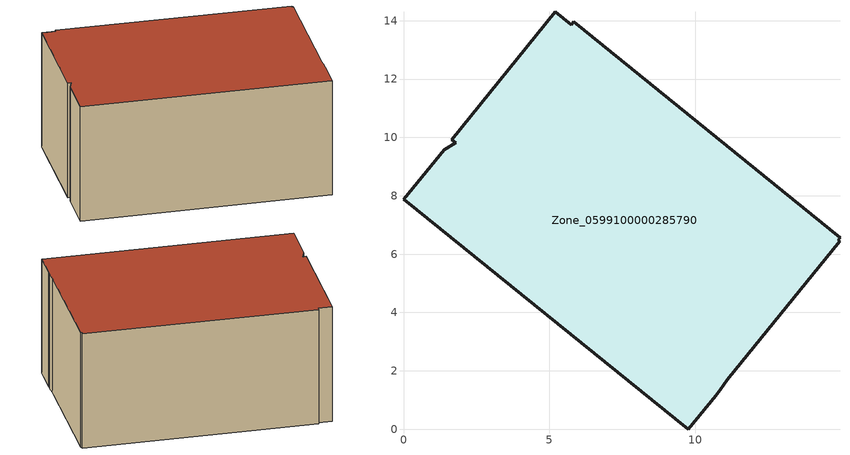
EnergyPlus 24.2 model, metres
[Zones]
Zone_0599100000285790
 floor ground (C_G): 5.21,14.3 5.75,13.86 5.83,13.97 14.96,6.57 14.9,6.49 14.95,6.45 11.09,1.69 10.86,1.35 10.7,1.15 9.76,0 0,7.88 1.39,9.58 1.79,9.81 1.65,9.91 z0
 wall outside (C_F): 1.79,9.81 1.39,9.58 0,7.88 9.76,0 10.7,1.15 10.86,1.35 11.09,1.69 14.95,6.45 14.9,6.49 14.96,6.57 5.83,13.97 5.75,13.86 5.21,14.3 1.65,9.91 1.79,9.81 z0:6.18
 roof outside (C_R): 5.75,13.86 5.21,14.3 1.65,9.91 1.79,9.81 1.39,9.58 0,7.88 9.76,0 10.7,1.15 10.86,1.35 11.09,1.69 14.95,6.45 14.9,6.49 14.96,6.57 5.83,13.97 z6.18
[BUILDING]
Pand.0599100000285790: North Axis=0; Terrain=City; Loads Convergence Tolerance Value=0.04; Temperature Convergence Tolerance Value=0.4; Solar Distribution=FullExterior; Maximum Number of Warmup Days=25; Minimum Number of Warmup Days=1
[Site:Location]
Rotterdam.The.Hague.AP_ZH_NLD Design_Conditions: Latitude=51.96; Longitude=4.45; Time Zone=1; Elevation=-4.5
[SITE:GROUNDTEMPERATURE:BUILDINGSURFACE]
18, 18, 18, 18, 18, 18, 18, 18, 18, 18, 18, 18
[MATERIAL] Thermal Absorptance=0.9; Solar Absorptance=0.7; Visible Absorptance=0.7
Name | Roughness | Thickness | Conductivity | Density | Specific Heat
G.D.1965 | MediumSmooth | 0.15 | 1 | 540 | 1210
F.D.1965 | Rough | 0.3 | 0.857143 | 1920 | 840
R.D.1965 | MediumRough | 0.2 | 0.08 | 1500 | 1000
[CONSTRUCTION]
C_G: G.D.1965
C_F: F.D.1965
C_R: R.D.1965
[ZONE]
Zone_0599100000285790: Type=1; Multiplier=1; Ceiling Height=Autocalculate; Volume=Autocalculate; Floor Area=autocalculate; Part of Total Floor Area=Yes
[ZONEINFILTRATION:DESIGNFLOWRATE]
Infil_Zone_0599100000285790: Zone or ZoneList or Space or SpaceList=Zone_0599100000285790; Schedule=AlwaysOn; Design Flow Rate Calculation Method=Flow/Area; Flow Rate per Floor Area=0.0042; Constant Term Coefficient=1; Temperature Term Coefficient=0; Velocity Term Coefficient=0; Velocity Squared Term Coefficient=0
[HVACTEMPLATE:ZONE:IDEALLOADSAIRSYSTEM]
Zone_0599100000285790: Maximum Heating Supply Air Temperature=50; Minimum Cooling Supply Air Temperature=13; Maximum Heating Supply Air Humidity Ratio=0.0156; Minimum Cooling Supply Air Humidity Ratio=0.0077; Heating Limit=NoLimit; Cooling Limit=NoLimit; Dehumidification Control Type=ConstantSensibleHeatRatio; Cooling Sensible Heat Ratio=0.7; Dehumidification Setpoint=60; Humidification Control Type=None; Humidification Setpoint=30; Outdoor Air Method=None; Outdoor Air Flow Rate per Person=0.00944; Outdoor Air Flow Rate per Zone Floor Area=0; Outdoor Air Flow Rate per Zone=0; Demand Controlled Ventilation Type=None; Outdoor Air Economizer Type=NoEconomizer; Heat Recovery Type=None; Sensible Heat Recovery Effectiveness=0.7; Latent Heat Recovery Effectiveness=0.65
[ZONECONTROL:THERMOSTAT]
ThermostatControl_Zone_0599100000285790: Zone or ZoneList=Zone_0599100000285790; Control Type Schedule=DualSetpointControlType; Control 1=Thermostat_Zone_0599100000285790; Temperature Difference Between Cutout And Setpoint=0
[THERMOSTATSETPOINT:DUALSETPOINT]
Thermostat_Zone_0599100000285790: Heating Setpoint Temperature Schedule=HeatingSetpoint_Zone_0599100000285790; Cooling Setpoint Temperature Schedule=CoolingSetpoint_Zone_0599100000285790
[SCHEDULE:COMPACT]
HeatingSetpoint_Zone_0599100000285790: Through: 12/31, For: AllDays, Until: 24:00, 21
CoolingSetpoint_Zone_0599100000285790: Through: 12/31, For: AllDays, Until: 24:00, 24
DualSetpointControlType: Through: 12/31, For: AllDays, Until: 24:00, 4
AlwaysOn: Through: 12/31, For: AllDays, Until: 24:00, 1
